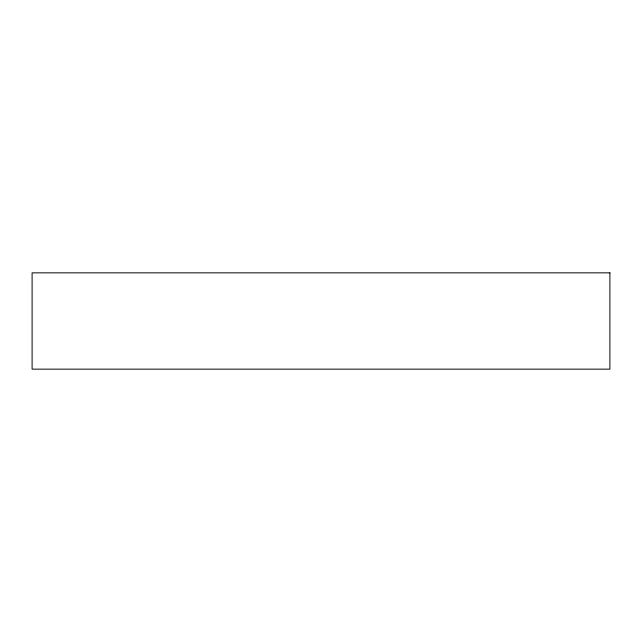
<?xml version="1.0" encoding="UTF-8"?>
<svg xmlns="http://www.w3.org/2000/svg" width="642" height="642" viewBox="0 0 642 642"><rect width="100%" height="100%" fill="white"/><g stroke="black" fill="none" stroke-linecap="round" stroke-linejoin="round"><path stroke-width="0.96" d="M609.9 272.85L32.1 272.85L32.1 369.15L609.9 369.15L609.9 272.85"/></g></svg>
